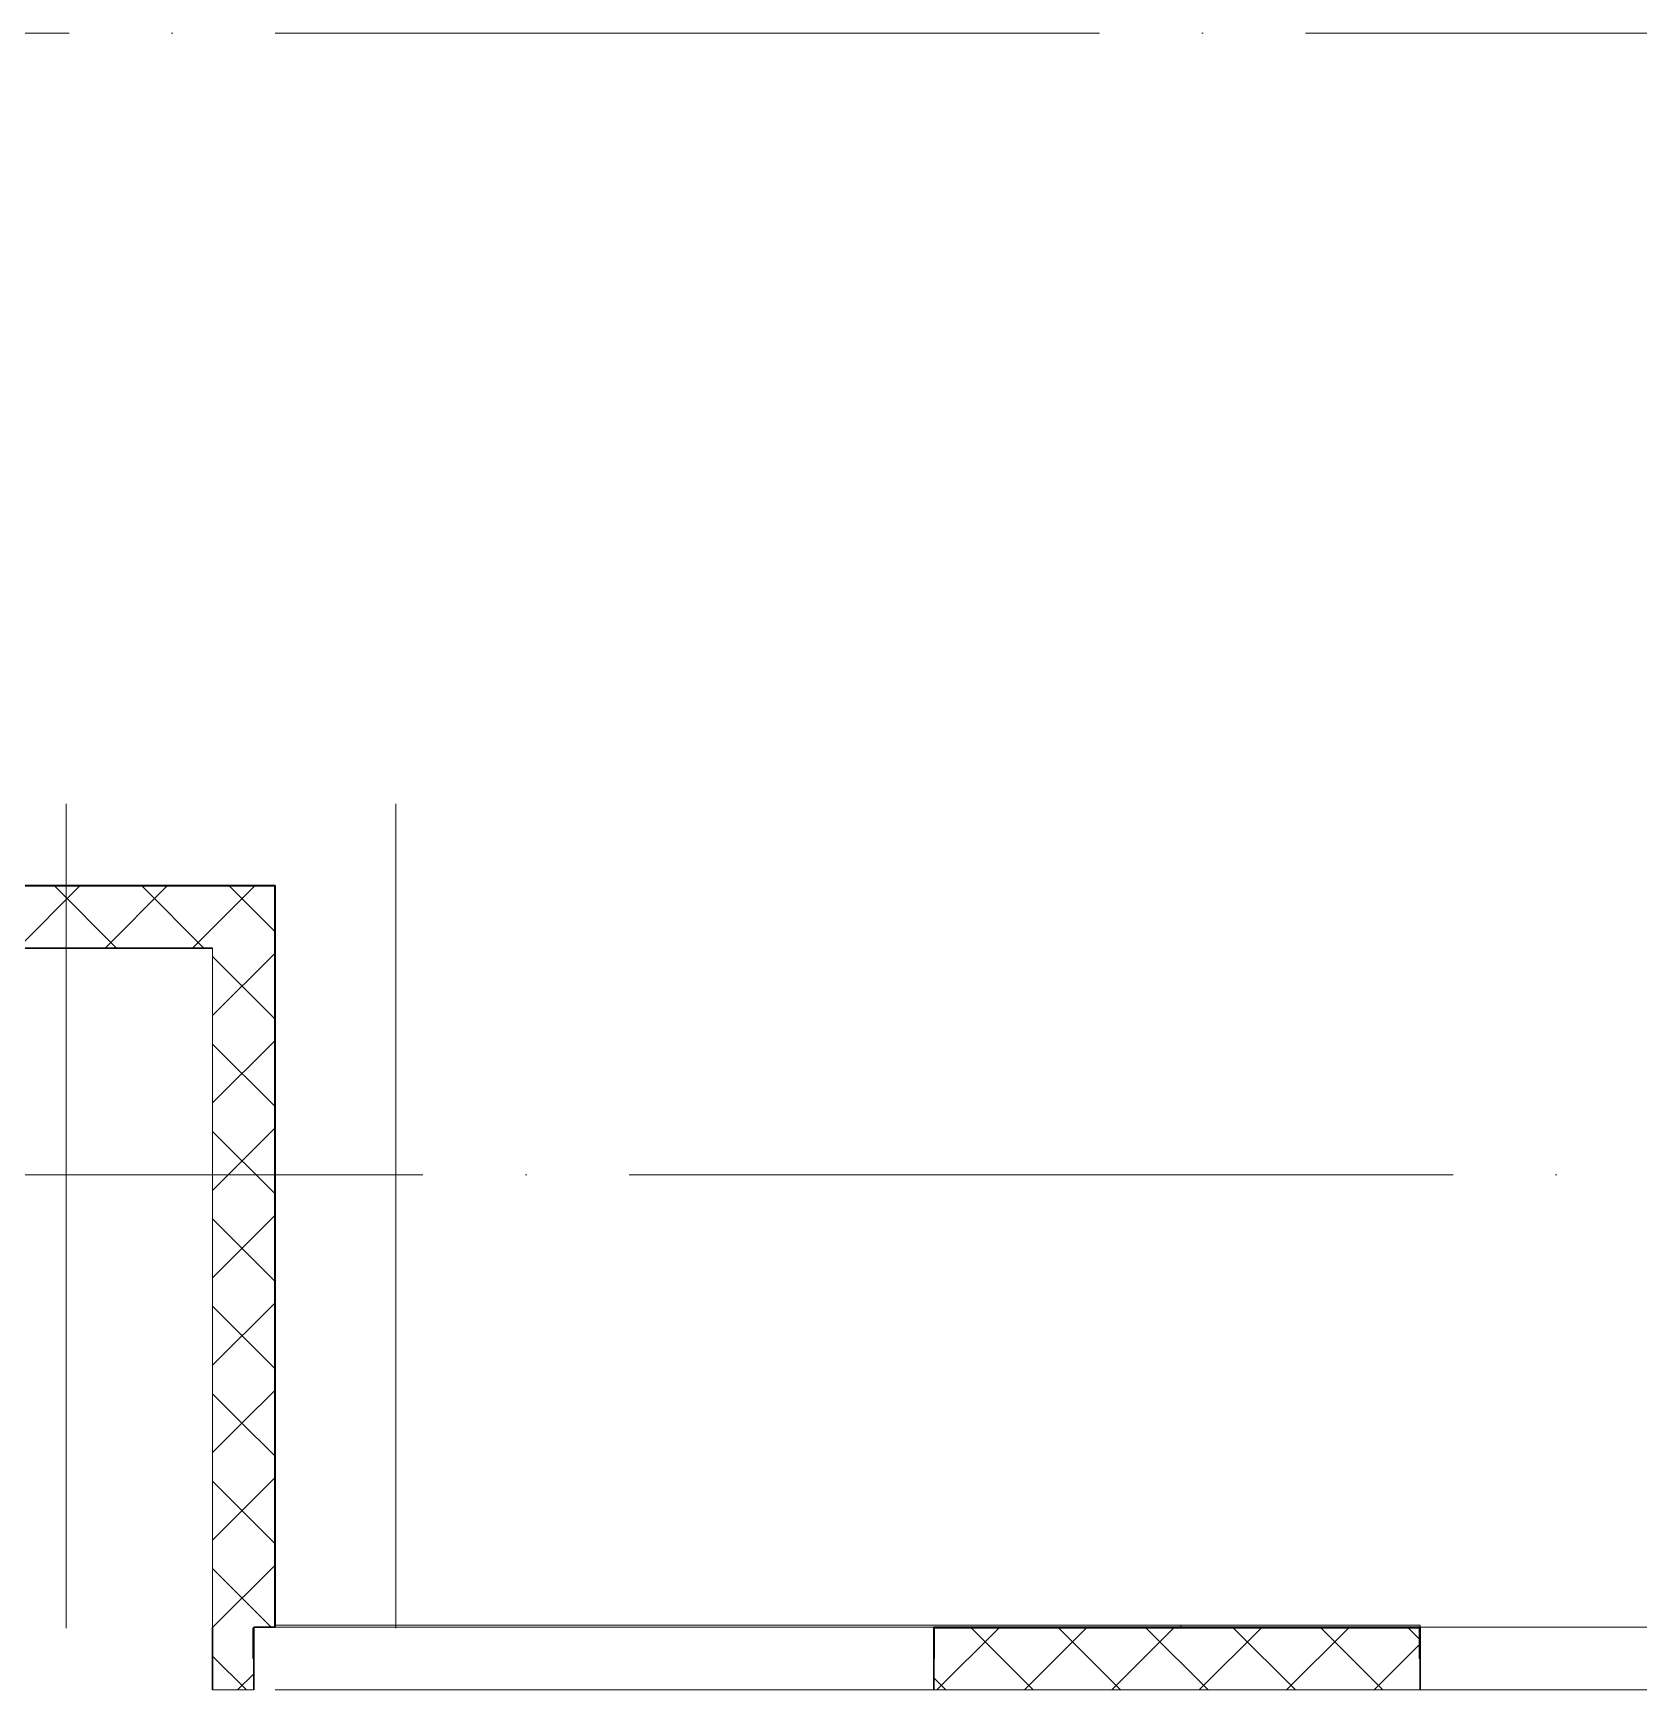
# Model space of a CAD drawing. Header units: millimetres. Extents: x -87434 to 499450, y -468665 to 122144.
# Drawn here: x 124596 to 128492, y -3291 to 729 of the extents above; entities that cross this region are included whole.
import ezdxf

# ---------------------------------------------------------------- set-up
doc = ezdxf.new("R2010")
doc.units = ezdxf.units.MM
doc.linetypes.add('ADSK_Линия сетки', pattern=[25, 20, -2.5, 0, -2.5])
for name, color, linetype, lineweight in [('Оси', 252, 'Continuous', 9), ('Стены внутренние', 7, 'Continuous', 18), ('Стены наружные', 7, 'Continuous', 18), ('Стены штриховка', 252, 'Continuous', 9)]:
    doc.layers.add(name, color=color, linetype=linetype, lineweight=lineweight)

# ---------------------------------------------------------------- blocks, each defined once
blk = doc.blocks.new('2 этаж')
at = {"layer": 'Оси', "color": 251, "linetype": 'ADSK_Линия сетки', "ltscale": 100, "true_color": 0x636466}
for p, q in [((139683.5, 730.7), (93565.9, 730.7)), ((124676, -1139.3), (124676, -30995.4)), ((125476, -1139.3), (125476, -32265.4)), ((170543.3, -2039.3), (93565.9, -2039.3))]:
    blk.add_line(p, q, dxfattribs=at)
at = {"layer": 'Стены внутренние', "color": 251, "lineweight": 30, "true_color": 0x636466}
for p, q in [((125183, -1337.3), (123726, -1337.3)), ((125183, -1337.3), (125183, -3137.3)), ((125031, -1489.3), (123726, -1489.3)), ((125031, -3289.3), (125031, -3137.3)), ((125131, -3289.3), (125131, -3137.3)), ((125183, -3137.3), (125131, -3137.3)), ((127961, -3137.3), (126781, -3137.3)), ((126781, -3137.3), (126781, -3289.3)), ((127961, -3289.3), (127961, -3137.3))]:
    blk.add_line(p, q, dxfattribs=at)
at = {"layer": 'Стены внутренние', "color": 251, "linetype": 'Continuous', "lineweight": 9, "true_color": 0x636466}
for p, q in [((124558.3, -1489.3), (124708.3, -1339.3)), ((124798.1, -1489.3), (124648.1, -1339.3)), ((124770.4, -1489.3), (124920.4, -1339.3)), ((125010.2, -1489.3), (124860.2, -1339.3)), ((125031, -1440.8), (125132.6, -1339.3)), ((125181, -1447.9), (125072.3, -1339.3)), ((125097.8, -1339.3), (125096.6, -1337.3)), ((125098.7, -1337.3), (125097.6, -1339.3)), ((124982.6, -1489.3), (125031, -1440.8)), ((125031, -1652.9), (125181, -1502.9)), ((125181, -1660.1), (125031, -1510.1)), ((125181, -1549.1), (125183, -1549.1)), ((125031, -1865.1), (125181, -1715.1)), ((125181, -1872.2), (125031, -1722.2)), ((125031, -2077.2), (125181, -1927.2)), ((125182.3, -1892.1), (125181, -1889.9)), ((125181, -2084.3), (125031, -1934.3)), ((125183, -2096.5), (125181, -2093.1)), ((125031, -2289.3), (125181, -2139.3)), ((125181, -2296.5), (125031, -2146.5)), ((125181, -2158.7), (125183, -2158.7)), ((125031, -2501.5), (125181, -2351.5)), ((125181, -2508.6), (125031, -2358.6)), ((125181, -2361.9), (125183, -2361.9)), ((125097.5, -2637.3), (125031, -2570.7)), ((125107.3, -2637.3), (125181, -2563.6)), ((125031, -2713.6), (125107.3, -2637.3)), ((125181, -2720.7), (125097.5, -2637.3)), ((125181, -2666.7), (125183, -2666.7)), ((125031, -2925.7), (125181, -2775.7)), ((125181, -2932.9), (125031, -2782.9)), ((125031, -3137.9), (125181, -2987.9)), ((125173.3, -3137.3), (125031, -2995)), ((125183, -3020.1), (125181, -3023.6)), ((126788.8, -3289.3), (126938.8, -3139.3)), ((126840.9, -3139.3), (126839.7, -3137.3)), ((127022.3, -3289.3), (126872.3, -3139.3)), ((126992.5, -3137.3), (126991.3, -3139.3)), ((127000.9, -3289.3), (127150.9, -3139.3)), ((127234.5, -3289.3), (127084.5, -3139.3)), ((127213.1, -3289.3), (127363.1, -3139.3)), ((127446.6, -3289.3), (127296.6, -3139.3)), ((127425.2, -3289.3), (127575.2, -3139.3)), ((127658.7, -3289.3), (127508.7, -3139.3)), ((127637.3, -3289.3), (127787.3, -3139.3)), ((127870.8, -3289.3), (127720.8, -3139.3)), ((127896.7, -3139.3), (127895.6, -3137.3)), ((127959, -3165.3), (127933, -3139.3)), ((125113.1, -3289.3), (125031, -3207.1)), ((127849.5, -3289.3), (127959, -3179.7)), ((125091.7, -3289.3), (125131, -3250)), ((126810.2, -3289.3), (126781, -3260.1))]:
    blk.add_line(p, q, dxfattribs=at)
at = {"layer": 'Стены внутренние', "color": 251, "true_color": 0x636466}
for p, q in [((125031, -1489.3), (125031, -3137.3)), ((125129, -3139.3), (125131, -3139.3)), ((125183, -3137.3), (126781, -3137.3)), ((127961, -3137.3), (129661, -3137.3)), ((125031, -3289.3), (125131, -3289.3)), ((125183, -3289.3), (132361, -3289.3))]:
    blk.add_line(p, q, dxfattribs=at)
at = {"layer": 'Стены наружные', "color": 251, "true_color": 0x636466}
for p, q in [((125183, -3132.3), (127961, -3132.3)), ((127381, -3137.3), (127381, -3132.3)), ((127961, -3137.3), (127961, -3132.3))]:
    blk.add_line(p, q, dxfattribs=at)
at = {"layer": 'Стены штриховка', "color": 251, "true_color": 0x636466}
for p, q in [((123728, -1339.3), (125183, -1339.3)), ((125181, -1337.3), (125181, -3137.3)), ((125031, -3137.3), (125031, -3139.3)), ((125129, -3213.3), (125129, -3139.3)), ((127959, -3139.3), (126783, -3139.3)), ((126783, -3139.3), (126783, -3213.3)), ((127959, -3213.3), (127959, -3139.3)), ((125131, -3213.3), (125129, -3213.3)), ((126781, -3213.3), (126783, -3213.3)), ((127959, -3213.3), (127961, -3213.3))]:
    blk.add_line(p, q, dxfattribs=at)

msp = doc.modelspace()

# ---------------------------------------------------------------- block references
msp.add_blockref('2 этаж', (0, -2))

doc.saveas('drawing.dxf')
